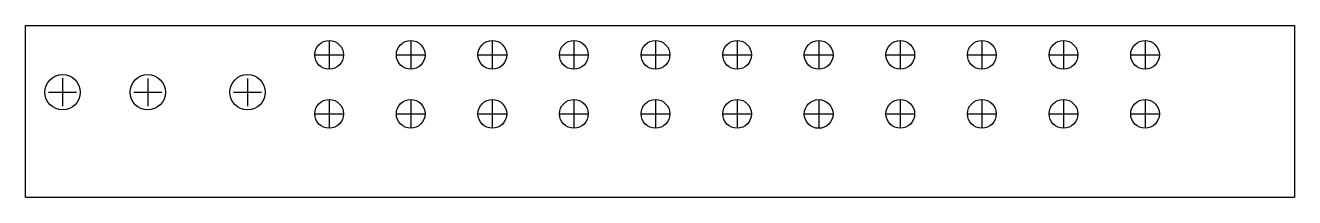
# Model space of a CAD drawing. Header units: millimetres. Extents: x 0 to 280, y 0 to 38.
import ezdxf

# ---------------------------------------------------------------- set-up
doc = ezdxf.new("R2010")
doc.units = ezdxf.units.MM
doc.layers.get('0').update_dxf_attribs({"linetype": 'CONTINUOUS'})
doc.layers.add('DXF_880_CASE_PCB0_MODEL_LA', color=7, linetype='CONTINUOUS')
doc.layers.add('LAYER1', color=7, linetype='CONTINUOUS')

msp = doc.modelspace()

# ---------------------------------------------------------------- linework, layer by layer
for centre, radius in [((66.95, 31.43), 3.17), ((84.95, 31.43), 3.17), ((102.95, 31.43), 3.17), ((120.95, 31.43), 3.17), ((138.95, 31.43), 3.17), ((156.95, 31.43), 3.17), ((174.95, 31.43), 3.17), ((192.95, 31.43), 3.17), ((210.95, 31.43), 3.17), ((228.95, 31.43), 3.17), ((246.95, 31.43), 3.17), ((8.15, 23.18), 3.9), ((26.94, 23.18), 3.9), ((48.95, 23.18), 3.9), ((66.95, 18.41), 3.17), ((84.95, 18.43), 3.17), ((102.95, 18.41), 3.17), ((120.95, 18.41), 3.17), ((138.95, 18.41), 3.17), ((156.95, 18.41), 3.17), ((174.95, 18.39), 3.17), ((192.95, 18.41), 3.17), ((210.95, 18.41), 3.17), ((228.95, 18.41), 3.17), ((246.95, 18.41), 3.17)]:
    msp.add_circle(centre, radius)
at = {"layer": 'DXF_880_CASE_PCB0_MODEL_LA', "color": 18, "ltscale": 25.4}
for p, q in [((-0.06, 37.93), (279.94, 37.93)), ((-0.06, -0.07), (-0.06, 37.93)), ((279.94, 37.93), (279.94, -0.07)), ((66.95, 34.51), (66.95, 28.36)), ((84.95, 34.51), (84.95, 28.36)), ((102.95, 34.51), (102.95, 28.36)), ((120.95, 34.51), (120.95, 28.36)), ((138.95, 34.51), (138.95, 28.36)), ((156.95, 34.51), (156.95, 28.36)), ((174.95, 34.51), (174.95, 28.36)), ((192.95, 34.51), (192.95, 28.36)), ((210.95, 34.51), (210.95, 28.36)), ((228.95, 34.51), (228.95, 28.36)), ((246.95, 34.51), (246.95, 28.36)), ((63.87, 31.43), (70.02, 31.43)), ((81.87, 31.43), (88.02, 31.43)), ((99.87, 31.43), (106.02, 31.43)), ((117.87, 31.43), (124.02, 31.43)), ((135.87, 31.43), (142.02, 31.43)), ((153.87, 31.43), (160.02, 31.43)), ((171.87, 31.43), (178.02, 31.43)), ((189.87, 31.43), (196.02, 31.43)), ((207.87, 31.43), (214.02, 31.43)), ((225.87, 31.43), (232.02, 31.43)), ((243.87, 31.43), (250.02, 31.43)), ((8.15, 26.26), (8.15, 20.11)), ((26.94, 26.25), (26.94, 20.1)), ((48.95, 26.25), (48.95, 20.1)), ((5.08, 23.18), (11.23, 23.18)), ((23.87, 23.18), (30.02, 23.18)), ((45.87, 23.18), (52.02, 23.18)), ((66.95, 21.49), (66.95, 15.34)), ((84.95, 21.51), (84.95, 15.36)), ((102.95, 21.49), (102.95, 15.34)), ((120.95, 21.49), (120.95, 15.34)), ((138.95, 21.49), (138.95, 15.34)), ((156.95, 21.49), (156.95, 15.34)), ((174.95, 21.47), (174.95, 15.32)), ((192.95, 21.49), (192.95, 15.34)), ((210.95, 21.49), (210.95, 15.34)), ((228.95, 21.49), (228.95, 15.34)), ((246.95, 21.49), (246.95, 15.34)), ((63.87, 18.41), (70.02, 18.41)), ((81.87, 18.43), (88.02, 18.43)), ((99.87, 18.41), (106.02, 18.41)), ((117.87, 18.41), (124.02, 18.41)), ((135.87, 18.41), (142.02, 18.41)), ((153.87, 18.41), (160.02, 18.41)), ((171.87, 18.39), (178.02, 18.39)), ((189.87, 18.41), (196.02, 18.41)), ((207.87, 18.41), (214.02, 18.41)), ((225.87, 18.41), (232.02, 18.41)), ((243.87, 18.41), (250.02, 18.41)), ((279.94, -0.07), (-0.06, -0.07))]:
    msp.add_line(p, q, dxfattribs=at)
at = {"layer": 'LAYER1', "color": 7, "ltscale": 25.4}
msp.add_line((-0.06, -0.07), (-0.06, 37.93), dxfattribs=at)

doc.saveas('drawing.dxf')
